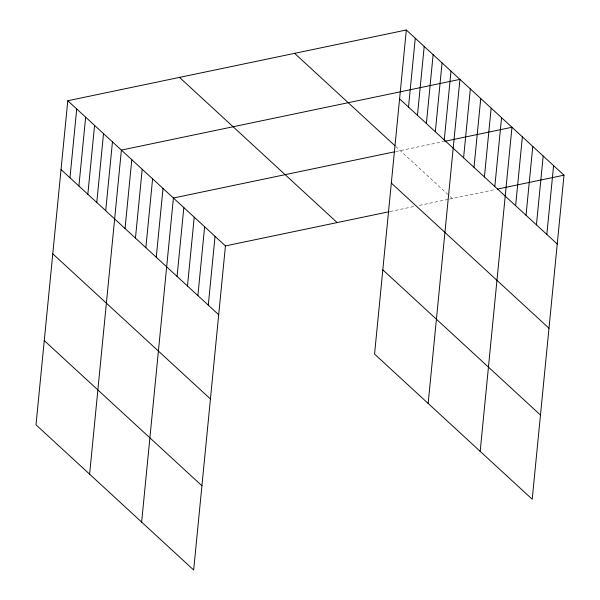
<?xml version="1.0" encoding="UTF-8"?>
<svg xmlns="http://www.w3.org/2000/svg" width="600" height="600" viewBox="0 0 600 600"><rect width="100%" height="100%" fill="white"/><g stroke="black" fill="none" stroke-linecap="round" stroke-linejoin="round"><path stroke-width="0.45" stroke-dasharray="3 2.25" d="M395.678 151.567L443.692 141.54M390.15 211.507L414.817 206.347M419.385 205.395L448.62 199.29M449.535 199.095L495.72 189.442M395.692 146.422L447.72 194.333M450.322 196.725L452.272 198.525"/><path stroke-width="0.9" d="M67.785 100.74L36.008 424.822L193.665 570L225.442 245.917L67.785 100.74L406.335 30L563.993 175.178L532.215 499.26L374.558 354.082L406.335 30M69.968 177.803L76.718 108.968M78.9 186.03L85.65 117.195M87.832 194.257L94.582 125.422M96.773 202.485L103.523 133.65M105.705 210.705L112.455 141.877M89.61 474.18L121.387 150.097L459.938 79.358L428.16 403.44M125.047 228.517L131.79 159.683M135.45 238.103L142.2 169.267M145.852 247.68L152.602 178.845M156.262 257.265L163.012 188.43M141.637 522.09L173.415 198.007L394.763 151.762M177.075 276.428L183.825 207.593M187.477 286.005L194.228 217.178M197.888 295.59L204.63 226.755M208.29 305.175L215.04 236.34M408.518 107.062L415.268 38.227M417.45 115.29L424.2 46.455M426.382 123.517L433.132 54.682M435.322 131.745L442.065 62.91M444.255 139.972L451.005 71.137M463.59 157.778L470.34 88.942M474 167.363L480.75 98.528M484.403 176.94L491.153 108.105M494.812 186.525L501.562 117.69M480.188 451.35L511.965 127.267L444.577 141.352M515.625 205.688L522.368 136.852M526.028 215.272L532.778 146.438M536.43 224.85L543.18 156.015M546.84 234.435L553.59 165.6M225.442 245.917L389.235 211.695M497.49 189.075L563.993 175.178M399.585 98.835L557.243 244.013M294.608 53.347L395.04 145.822M391.32 183.067L548.985 328.245M179.505 77.392L337.163 222.577M382.815 269.85L540.472 415.028M61.035 169.575L218.692 314.752M52.778 253.808L210.435 398.985M44.265 340.59L201.93 485.768"/></g></svg>
